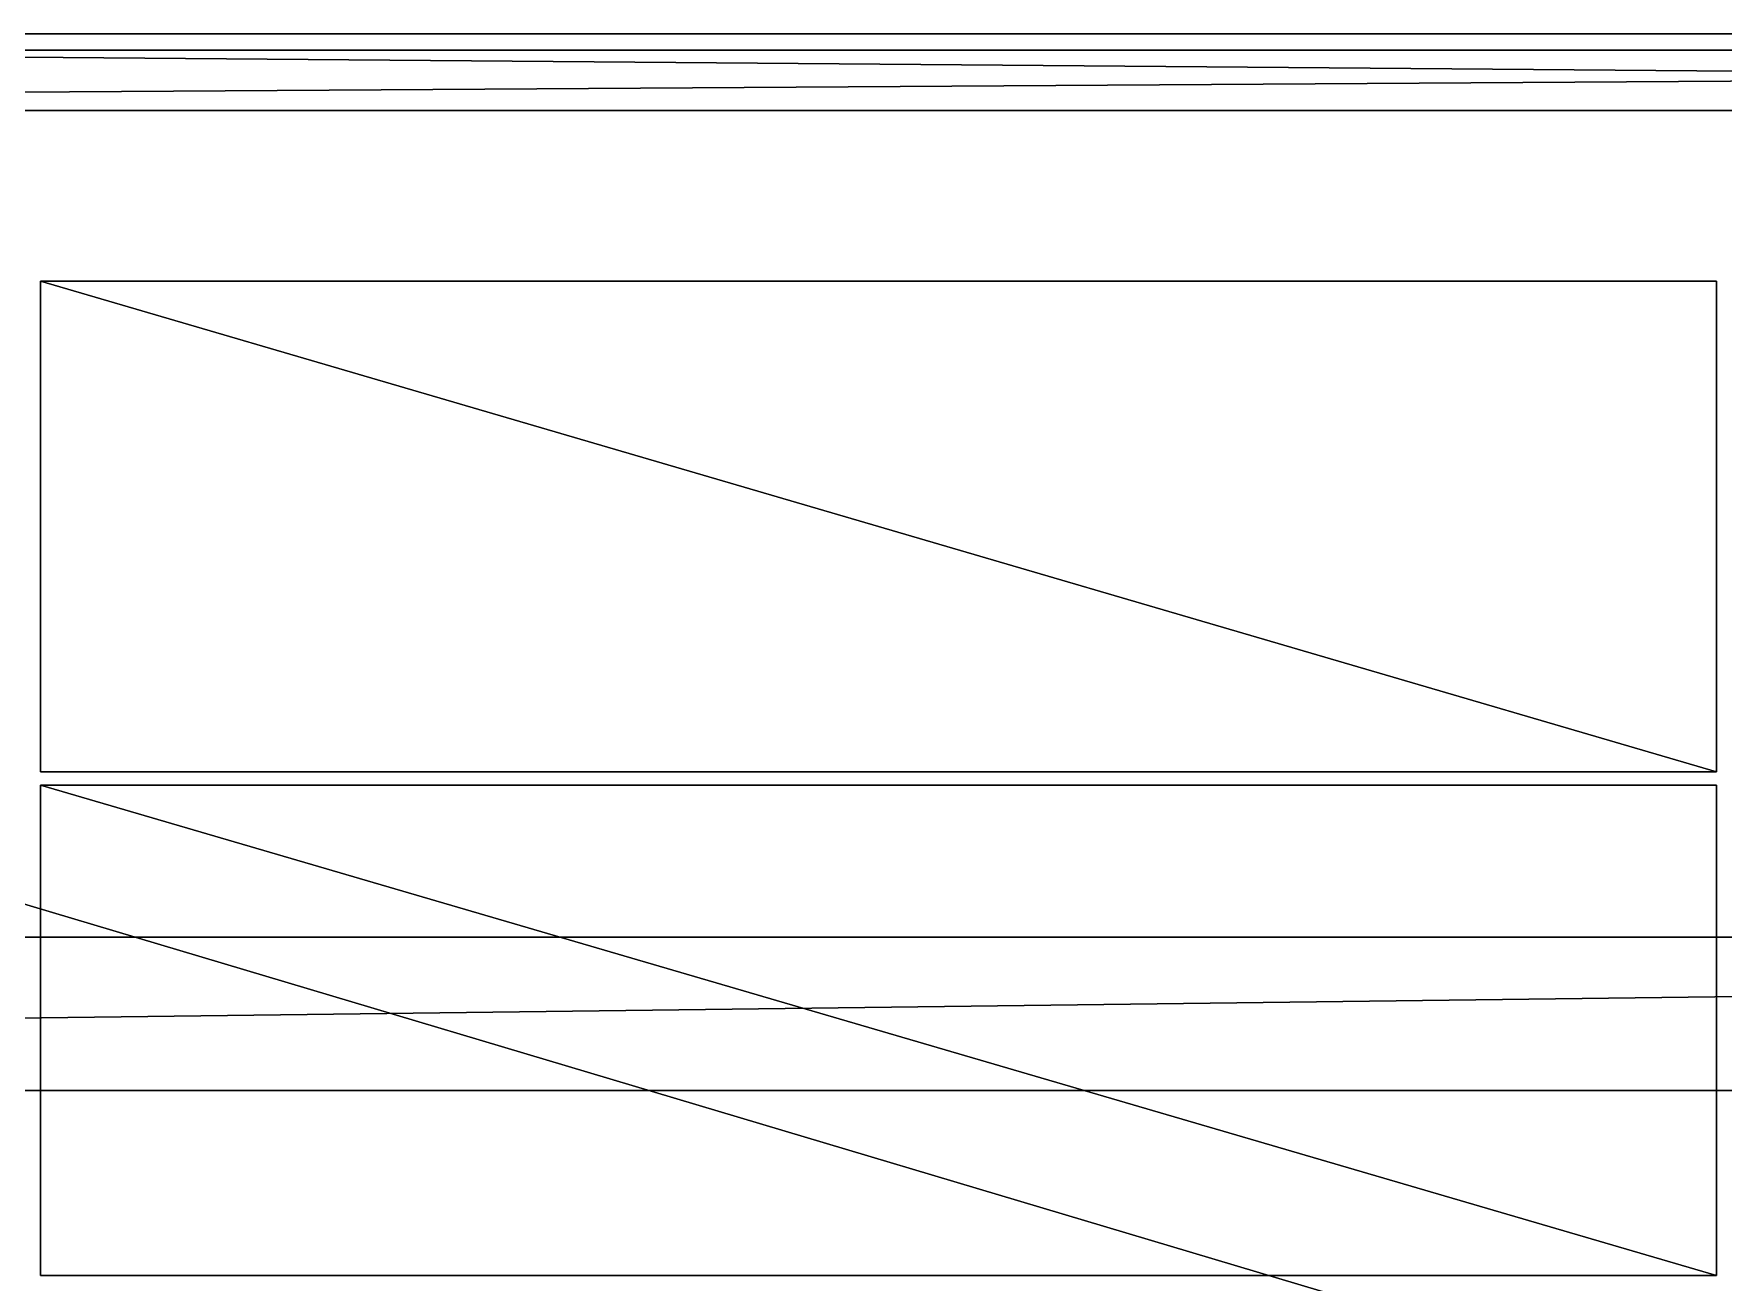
# Model space of a CAD drawing. Header units: millimetres. Extents: x -2700 to 8540, y -1280 to 1295.
# Drawn here: x 2582 to 4125, y 155 to 1295 of the extents above; entities that cross this region are included whole.
import ezdxf

# ---------------------------------------------------------------- set-up
doc = ezdxf.new("R2010")
doc.units = ezdxf.units.MM

msp = doc.modelspace()

# ---------------------------------------------------------------- linework, layer by layer
at = {"layer": 'CAD_75LAB'}
for points in [[(8540, 1295, 1180), (-40, 1295, 1180), (-40, 1295, 1250)], [(8540, 1295, 1250), (8540, 1295, 1180), (-40, 1295, 1250)], [(8540, 1225, 1180), (-40, 1225, 1180), (-40, 1295, 1180)], [(8540, 1295, 1180), (8540, 1225, 1180), (-40, 1295, 1180)], [(8540, 1225, 1250), (-40, 1295, 1250), (-40, 1225, 1250)], [(8540, 1295, 1250), (-40, 1295, 1250), (8540, 1225, 1250)], [(8540, 1280, 1090), (-40, 1280, 1090), (-40, 1280, 1180)], [(8540, 1280, 1180), (8540, 1280, 1090), (-40, 1280, 1180)], [(8540, -1280, 1090), (-40, -1280, 1090), (-40, 1280, 1090)], [(8540, 1280, 1090), (8540, -1280, 1090), (-40, 1280, 1090)], [(8540, -1280, 1180), (-40, 1280, 1180), (-40, -1280, 1180)], [(8540, 1280, 1180), (-40, 1280, 1180), (8540, -1280, 1180)], [(8540, 1280, 3775), (8540, 1280, 3720), (-40, 1280, 3720)], [(8540, 1280, 3775), (-40, 1280, 3720), (-40, 1280, 3775)], [(8540, 1280, 3720), (-40, 1225, 3720), (-40, 1280, 3720)], [(8540, 1280, 3720), (8540, 1225, 3720), (-40, 1225, 3720)], [(8540, 1280, 3775), (-40, 1280, 3775), (-40, 1225, 3775)], [(8540, 1280, 3775), (-40, 1225, 3775), (8540, 1225, 3775)], [(8540, 1225, 3775), (-40, 1225, 3720), (8540, 1225, 3720)], [(8540, 1225, 3775), (-40, 1225, 3775), (-40, 1225, 3720)], [(8540, 1225, 1180), (-40, 1225, 1250), (-40, 1225, 1180)], [(8540, 1225, 1250), (-40, 1225, 1250), (8540, 1225, 1180)], [(2588, 621, 1183), (2588, 1069, 1297), (2588, 1069, 1183)], [(2588, 621, 1297), (2588, 1069, 1297), (2588, 621, 1183)], [(4119, 1069, 1297), (4119, 1069, 1183), (2588, 1069, 1183)], [(4119, 1069, 1297), (2588, 1069, 1183), (2588, 1069, 1297)], [(4119, 621, 1183), (2588, 621, 1183), (2588, 1069, 1183)], [(4119, 1069, 1183), (4119, 621, 1183), (2588, 1069, 1183)], [(4119, 621, 1297), (2588, 1069, 1297), (2588, 621, 1297)], [(4119, 1069, 1297), (2588, 1069, 1297), (4119, 621, 1297)], [(2588, 621, 1303), (2588, 1069, 1417), (2588, 1069, 1303)], [(2588, 621, 1417), (2588, 1069, 1417), (2588, 621, 1303)], [(4119, 1069, 1417), (4119, 1069, 1303), (2588, 1069, 1303)], [(4119, 1069, 1417), (2588, 1069, 1303), (2588, 1069, 1417)], [(4119, 621, 1303), (2588, 621, 1303), (2588, 1069, 1303)], [(4119, 1069, 1303), (4119, 621, 1303), (2588, 1069, 1303)], [(4119, 621, 1417), (2588, 1069, 1417), (2588, 621, 1417)], [(4119, 1069, 1417), (2588, 1069, 1417), (4119, 621, 1417)], [(2588, 621, 1423), (2588, 1069, 1537), (2588, 1069, 1423)], [(2588, 621, 1537), (2588, 1069, 1537), (2588, 621, 1423)], [(4119, 1069, 1537), (4119, 1069, 1423), (2588, 1069, 1423)], [(4119, 1069, 1537), (2588, 1069, 1423), (2588, 1069, 1537)], [(4119, 621, 1423), (2588, 621, 1423), (2588, 1069, 1423)], [(4119, 1069, 1423), (4119, 621, 1423), (2588, 1069, 1423)], [(4119, 621, 1537), (2588, 1069, 1537), (2588, 621, 1537)], [(4119, 1069, 1537), (2588, 1069, 1537), (4119, 621, 1537)], [(2588, 621, 1543), (2588, 1069, 1657), (2588, 1069, 1543)], [(2588, 621, 1657), (2588, 1069, 1657), (2588, 621, 1543)], [(4119, 1069, 1657), (4119, 1069, 1543), (2588, 1069, 1543)], [(4119, 1069, 1657), (2588, 1069, 1543), (2588, 1069, 1657)], [(4119, 621, 1543), (2588, 621, 1543), (2588, 1069, 1543)], [(4119, 1069, 1543), (4119, 621, 1543), (2588, 1069, 1543)], [(4119, 621, 1657), (2588, 1069, 1657), (2588, 621, 1657)], [(4119, 1069, 1657), (2588, 1069, 1657), (4119, 621, 1657)], [(2588, 621, 1663), (2588, 1069, 1777), (2588, 1069, 1663)], [(2588, 621, 1777), (2588, 1069, 1777), (2588, 621, 1663)], [(4119, 1069, 1777), (4119, 1069, 1663), (2588, 1069, 1663)], [(4119, 1069, 1777), (2588, 1069, 1663), (2588, 1069, 1777)], [(4119, 621, 1663), (2588, 621, 1663), (2588, 1069, 1663)], [(4119, 1069, 1663), (4119, 621, 1663), (2588, 1069, 1663)], [(4119, 621, 1777), (2588, 1069, 1777), (2588, 621, 1777)], [(4119, 1069, 1777), (2588, 1069, 1777), (4119, 621, 1777)], [(2588, 621, 1783), (2588, 1069, 1897), (2588, 1069, 1783)], [(2588, 621, 1897), (2588, 1069, 1897), (2588, 621, 1783)], [(4119, 1069, 1897), (4119, 1069, 1783), (2588, 1069, 1783)], [(4119, 1069, 1897), (2588, 1069, 1783), (2588, 1069, 1897)], [(4119, 621, 1783), (2588, 621, 1783), (2588, 1069, 1783)], [(4119, 1069, 1783), (4119, 621, 1783), (2588, 1069, 1783)], [(4119, 621, 1897), (2588, 1069, 1897), (2588, 621, 1897)], [(4119, 1069, 1897), (2588, 1069, 1897), (4119, 621, 1897)], [(2588, 621, 1903), (2588, 1069, 2017), (2588, 1069, 1903)], [(2588, 621, 2017), (2588, 1069, 2017), (2588, 621, 1903)], [(4119, 1069, 2017), (4119, 1069, 1903), (2588, 1069, 1903)], [(4119, 1069, 2017), (2588, 1069, 1903), (2588, 1069, 2017)], [(4119, 621, 1903), (2588, 621, 1903), (2588, 1069, 1903)], [(4119, 1069, 1903), (4119, 621, 1903), (2588, 1069, 1903)], [(4119, 621, 2017), (2588, 1069, 2017), (2588, 621, 2017)], [(4119, 1069, 2017), (2588, 1069, 2017), (4119, 621, 2017)], [(2588, 621, 2023), (2588, 1069, 2137), (2588, 1069, 2023)], [(2588, 621, 2137), (2588, 1069, 2137), (2588, 621, 2023)], [(4119, 1069, 2137), (4119, 1069, 2023), (2588, 1069, 2023)], [(4119, 1069, 2137), (2588, 1069, 2023), (2588, 1069, 2137)], [(4119, 621, 2023), (2588, 621, 2023), (2588, 1069, 2023)], [(4119, 1069, 2023), (4119, 621, 2023), (2588, 1069, 2023)], [(4119, 621, 2137), (2588, 1069, 2137), (2588, 621, 2137)], [(4119, 1069, 2137), (2588, 1069, 2137), (4119, 621, 2137)], [(2588, 621, 2143), (2588, 1069, 2257), (2588, 1069, 2143)], [(2588, 621, 2257), (2588, 1069, 2257), (2588, 621, 2143)], [(4119, 1069, 2257), (4119, 1069, 2143), (2588, 1069, 2143)], [(4119, 1069, 2257), (2588, 1069, 2143), (2588, 1069, 2257)], [(4119, 621, 2143), (2588, 621, 2143), (2588, 1069, 2143)], [(4119, 1069, 2143), (4119, 621, 2143), (2588, 1069, 2143)], [(4119, 621, 2257), (2588, 1069, 2257), (2588, 621, 2257)], [(4119, 1069, 2257), (2588, 1069, 2257), (4119, 621, 2257)], [(2588, 621, 2263), (2588, 1069, 2377), (2588, 1069, 2263)], [(2588, 621, 2377), (2588, 1069, 2377), (2588, 621, 2263)], [(4119, 1069, 2377), (4119, 1069, 2263), (2588, 1069, 2263)], [(4119, 1069, 2377), (2588, 1069, 2263), (2588, 1069, 2377)], [(4119, 621, 2263), (2588, 621, 2263), (2588, 1069, 2263)], [(4119, 1069, 2263), (4119, 621, 2263), (2588, 1069, 2263)], [(4119, 621, 2377), (2588, 1069, 2377), (2588, 621, 2377)], [(4119, 1069, 2377), (2588, 1069, 2377), (4119, 621, 2377)], [(2588, 621, 2383), (2588, 1069, 2497), (2588, 1069, 2383)], [(2588, 621, 2497), (2588, 1069, 2497), (2588, 621, 2383)], [(4119, 1069, 2497), (4119, 1069, 2383), (2588, 1069, 2383)], [(4119, 1069, 2497), (2588, 1069, 2383), (2588, 1069, 2497)], [(4119, 621, 2383), (2588, 621, 2383), (2588, 1069, 2383)], [(4119, 1069, 2383), (4119, 621, 2383), (2588, 1069, 2383)], [(4119, 621, 2497), (2588, 1069, 2497), (2588, 621, 2497)], [(4119, 1069, 2497), (2588, 1069, 2497), (4119, 621, 2497)], [(2588, 621, 2503), (2588, 1069, 2617), (2588, 1069, 2503)], [(2588, 621, 2617), (2588, 1069, 2617), (2588, 621, 2503)], [(4119, 1069, 2617), (4119, 1069, 2503), (2588, 1069, 2503)], [(4119, 1069, 2617), (2588, 1069, 2503), (2588, 1069, 2617)], [(4119, 621, 2503), (2588, 621, 2503), (2588, 1069, 2503)], [(4119, 1069, 2503), (4119, 621, 2503), (2588, 1069, 2503)], [(4119, 621, 2617), (2588, 1069, 2617), (2588, 621, 2617)], [(4119, 1069, 2617), (2588, 1069, 2617), (4119, 621, 2617)], [(2588, 621, 2623), (2588, 1069, 2737), (2588, 1069, 2623)], [(2588, 621, 2737), (2588, 1069, 2737), (2588, 621, 2623)], [(4119, 1069, 2737), (4119, 1069, 2623), (2588, 1069, 2623)], [(4119, 1069, 2737), (2588, 1069, 2623), (2588, 1069, 2737)], [(4119, 621, 2623), (2588, 621, 2623), (2588, 1069, 2623)], [(4119, 1069, 2623), (4119, 621, 2623), (2588, 1069, 2623)], [(4119, 621, 2737), (2588, 1069, 2737), (2588, 621, 2737)], [(4119, 1069, 2737), (2588, 1069, 2737), (4119, 621, 2737)], [(2588, 621, 2743), (2588, 1069, 2857), (2588, 1069, 2743)], [(2588, 621, 2857), (2588, 1069, 2857), (2588, 621, 2743)], [(4119, 1069, 2857), (4119, 1069, 2743), (2588, 1069, 2743)], [(4119, 1069, 2857), (2588, 1069, 2743), (2588, 1069, 2857)], [(4119, 621, 2743), (2588, 621, 2743), (2588, 1069, 2743)], [(4119, 1069, 2743), (4119, 621, 2743), (2588, 1069, 2743)], [(4119, 621, 2857), (2588, 1069, 2857), (2588, 621, 2857)], [(4119, 1069, 2857), (2588, 1069, 2857), (4119, 621, 2857)], [(2588, 621, 2863), (2588, 1069, 2977), (2588, 1069, 2863)], [(2588, 621, 2977), (2588, 1069, 2977), (2588, 621, 2863)], [(4119, 1069, 2977), (4119, 1069, 2863), (2588, 1069, 2863)], [(4119, 1069, 2977), (2588, 1069, 2863), (2588, 1069, 2977)], [(4119, 621, 2863), (2588, 621, 2863), (2588, 1069, 2863)], [(4119, 1069, 2863), (4119, 621, 2863), (2588, 1069, 2863)], [(4119, 621, 2977), (2588, 1069, 2977), (2588, 621, 2977)], [(4119, 1069, 2977), (2588, 1069, 2977), (4119, 621, 2977)], [(2588, 621, 2983), (2588, 1069, 3097), (2588, 1069, 2983)], [(2588, 621, 3097), (2588, 1069, 3097), (2588, 621, 2983)], [(4119, 1069, 3097), (4119, 1069, 2983), (2588, 1069, 2983)], [(4119, 1069, 3097), (2588, 1069, 2983), (2588, 1069, 3097)], [(4119, 621, 2983), (2588, 621, 2983), (2588, 1069, 2983)], [(4119, 1069, 2983), (4119, 621, 2983), (2588, 1069, 2983)], [(4119, 621, 3097), (2588, 1069, 3097), (2588, 621, 3097)], [(4119, 1069, 3097), (2588, 1069, 3097), (4119, 621, 3097)], [(2588, 621, 3103), (2588, 1069, 3217), (2588, 1069, 3103)], [(2588, 621, 3217), (2588, 1069, 3217), (2588, 621, 3103)], [(4119, 1069, 3217), (4119, 1069, 3103), (2588, 1069, 3103)], [(4119, 1069, 3217), (2588, 1069, 3103), (2588, 1069, 3217)], [(4119, 621, 3103), (2588, 621, 3103), (2588, 1069, 3103)], [(4119, 1069, 3103), (4119, 621, 3103), (2588, 1069, 3103)], [(4119, 621, 3217), (2588, 1069, 3217), (2588, 621, 3217)], [(4119, 1069, 3217), (2588, 1069, 3217), (4119, 621, 3217)], [(2588, 621, 3223), (2588, 1069, 3337), (2588, 1069, 3223)], [(2588, 621, 3337), (2588, 1069, 3337), (2588, 621, 3223)], [(4119, 1069, 3337), (4119, 1069, 3223), (2588, 1069, 3223)], [(4119, 1069, 3337), (2588, 1069, 3223), (2588, 1069, 3337)], [(4119, 621, 3223), (2588, 621, 3223), (2588, 1069, 3223)], [(4119, 1069, 3223), (4119, 621, 3223), (2588, 1069, 3223)], [(4119, 621, 3337), (2588, 1069, 3337), (2588, 621, 3337)], [(4119, 1069, 3337), (2588, 1069, 3337), (4119, 621, 3337)], [(2588, 621, 3343), (2588, 1069, 3457), (2588, 1069, 3343)], [(2588, 621, 3457), (2588, 1069, 3457), (2588, 621, 3343)], [(4119, 1069, 3457), (4119, 1069, 3343), (2588, 1069, 3343)], [(4119, 1069, 3457), (2588, 1069, 3343), (2588, 1069, 3457)], [(4119, 621, 3343), (2588, 621, 3343), (2588, 1069, 3343)], [(4119, 1069, 3343), (4119, 621, 3343), (2588, 1069, 3343)], [(4119, 621, 3457), (2588, 1069, 3457), (2588, 621, 3457)], [(4119, 1069, 3457), (2588, 1069, 3457), (4119, 621, 3457)], [(2588, 621, 3463), (2588, 1069, 3577), (2588, 1069, 3463)], [(2588, 621, 3577), (2588, 1069, 3577), (2588, 621, 3463)], [(4119, 1069, 3577), (4119, 1069, 3463), (2588, 1069, 3463)], [(4119, 1069, 3577), (2588, 1069, 3463), (2588, 1069, 3577)], [(4119, 621, 3463), (2588, 621, 3463), (2588, 1069, 3463)], [(4119, 1069, 3463), (4119, 621, 3463), (2588, 1069, 3463)], [(4119, 621, 3577), (2588, 1069, 3577), (2588, 621, 3577)], [(4119, 1069, 3577), (2588, 1069, 3577), (4119, 621, 3577)], [(4119, 621, 1183), (4119, 1069, 1183), (4119, 1069, 1297)], [(4119, 621, 1297), (4119, 621, 1183), (4119, 1069, 1297)], [(4119, 621, 1303), (4119, 1069, 1303), (4119, 1069, 1417)], [(4119, 621, 1417), (4119, 621, 1303), (4119, 1069, 1417)], [(4119, 621, 1423), (4119, 1069, 1423), (4119, 1069, 1537)], [(4119, 621, 1537), (4119, 621, 1423), (4119, 1069, 1537)], [(4119, 621, 1543), (4119, 1069, 1543), (4119, 1069, 1657)], [(4119, 621, 1657), (4119, 621, 1543), (4119, 1069, 1657)], [(4119, 621, 1663), (4119, 1069, 1663), (4119, 1069, 1777)], [(4119, 621, 1777), (4119, 621, 1663), (4119, 1069, 1777)], [(4119, 621, 1783), (4119, 1069, 1783), (4119, 1069, 1897)], [(4119, 621, 1897), (4119, 621, 1783), (4119, 1069, 1897)], [(4119, 621, 1903), (4119, 1069, 1903), (4119, 1069, 2017)], [(4119, 621, 2017), (4119, 621, 1903), (4119, 1069, 2017)], [(4119, 621, 2023), (4119, 1069, 2023), (4119, 1069, 2137)], [(4119, 621, 2137), (4119, 621, 2023), (4119, 1069, 2137)], [(4119, 621, 2143), (4119, 1069, 2143), (4119, 1069, 2257)], [(4119, 621, 2257), (4119, 621, 2143), (4119, 1069, 2257)], [(4119, 621, 2263), (4119, 1069, 2263), (4119, 1069, 2377)], [(4119, 621, 2377), (4119, 621, 2263), (4119, 1069, 2377)], [(4119, 621, 2383), (4119, 1069, 2383), (4119, 1069, 2497)], [(4119, 621, 2497), (4119, 621, 2383), (4119, 1069, 2497)], [(4119, 621, 2503), (4119, 1069, 2503), (4119, 1069, 2617)], [(4119, 621, 2617), (4119, 621, 2503), (4119, 1069, 2617)], [(4119, 621, 2623), (4119, 1069, 2623), (4119, 1069, 2737)], [(4119, 621, 2737), (4119, 621, 2623), (4119, 1069, 2737)], [(4119, 621, 2743), (4119, 1069, 2743), (4119, 1069, 2857)], [(4119, 621, 2857), (4119, 621, 2743), (4119, 1069, 2857)], [(4119, 621, 2863), (4119, 1069, 2863), (4119, 1069, 2977)], [(4119, 621, 2977), (4119, 621, 2863), (4119, 1069, 2977)], [(4119, 621, 2983), (4119, 1069, 2983), (4119, 1069, 3097)], [(4119, 621, 3097), (4119, 621, 2983), (4119, 1069, 3097)], [(4119, 621, 3103), (4119, 1069, 3103), (4119, 1069, 3217)], [(4119, 621, 3217), (4119, 621, 3103), (4119, 1069, 3217)], [(4119, 621, 3223), (4119, 1069, 3223), (4119, 1069, 3337)], [(4119, 621, 3337), (4119, 621, 3223), (4119, 1069, 3337)], [(4119, 621, 3343), (4119, 1069, 3343), (4119, 1069, 3457)], [(4119, 621, 3457), (4119, 621, 3343), (4119, 1069, 3457)], [(4119, 621, 3463), (4119, 1069, 3463), (4119, 1069, 3577)], [(4119, 621, 3577), (4119, 621, 3463), (4119, 1069, 3577)], [(4119, 621, 1297), (2588, 621, 1183), (4119, 621, 1183)], [(4119, 621, 1297), (2588, 621, 1297), (2588, 621, 1183)], [(4119, 621, 1417), (2588, 621, 1303), (4119, 621, 1303)], [(4119, 621, 1417), (2588, 621, 1417), (2588, 621, 1303)], [(4119, 621, 1537), (2588, 621, 1423), (4119, 621, 1423)], [(4119, 621, 1537), (2588, 621, 1537), (2588, 621, 1423)], [(4119, 621, 1657), (2588, 621, 1543), (4119, 621, 1543)], [(4119, 621, 1657), (2588, 621, 1657), (2588, 621, 1543)], [(4119, 621, 1777), (2588, 621, 1663), (4119, 621, 1663)], [(4119, 621, 1777), (2588, 621, 1777), (2588, 621, 1663)], [(4119, 621, 1897), (2588, 621, 1783), (4119, 621, 1783)], [(4119, 621, 1897), (2588, 621, 1897), (2588, 621, 1783)], [(4119, 621, 2017), (2588, 621, 1903), (4119, 621, 1903)], [(4119, 621, 2017), (2588, 621, 2017), (2588, 621, 1903)], [(4119, 621, 2137), (2588, 621, 2023), (4119, 621, 2023)], [(4119, 621, 2137), (2588, 621, 2137), (2588, 621, 2023)], [(4119, 621, 2257), (2588, 621, 2143), (4119, 621, 2143)], [(4119, 621, 2257), (2588, 621, 2257), (2588, 621, 2143)], [(4119, 621, 2377), (2588, 621, 2263), (4119, 621, 2263)], [(4119, 621, 2377), (2588, 621, 2377), (2588, 621, 2263)], [(4119, 621, 2497), (2588, 621, 2383), (4119, 621, 2383)], [(4119, 621, 2497), (2588, 621, 2497), (2588, 621, 2383)], [(4119, 621, 2617), (2588, 621, 2503), (4119, 621, 2503)], [(4119, 621, 2617), (2588, 621, 2617), (2588, 621, 2503)], [(4119, 621, 2737), (2588, 621, 2623), (4119, 621, 2623)], [(4119, 621, 2737), (2588, 621, 2737), (2588, 621, 2623)], [(4119, 621, 2857), (2588, 621, 2743), (4119, 621, 2743)], [(4119, 621, 2857), (2588, 621, 2857), (2588, 621, 2743)], [(4119, 621, 2977), (2588, 621, 2863), (4119, 621, 2863)], [(4119, 621, 2977), (2588, 621, 2977), (2588, 621, 2863)], [(4119, 621, 3097), (2588, 621, 2983), (4119, 621, 2983)], [(4119, 621, 3097), (2588, 621, 3097), (2588, 621, 2983)], [(4119, 621, 3217), (2588, 621, 3103), (4119, 621, 3103)], [(4119, 621, 3217), (2588, 621, 3217), (2588, 621, 3103)], [(4119, 621, 3337), (2588, 621, 3223), (4119, 621, 3223)], [(4119, 621, 3337), (2588, 621, 3337), (2588, 621, 3223)], [(4119, 621, 3457), (2588, 621, 3343), (4119, 621, 3343)], [(4119, 621, 3457), (2588, 621, 3457), (2588, 621, 3343)], [(4119, 621, 3577), (2588, 621, 3463), (4119, 621, 3463)], [(4119, 621, 3577), (2588, 621, 3577), (2588, 621, 3463)], [(2588, 161, 1183), (2588, 609, 1297), (2588, 609, 1183)], [(2588, 161, 1297), (2588, 609, 1297), (2588, 161, 1183)], [(4119, 609, 1297), (4119, 609, 1183), (2588, 609, 1183)], [(4119, 609, 1297), (2588, 609, 1183), (2588, 609, 1297)], [(4119, 161, 1183), (2588, 161, 1183), (2588, 609, 1183)], [(4119, 609, 1183), (4119, 161, 1183), (2588, 609, 1183)], [(4119, 161, 1297), (2588, 609, 1297), (2588, 161, 1297)], [(4119, 609, 1297), (2588, 609, 1297), (4119, 161, 1297)], [(2588, 161, 1303), (2588, 609, 1417), (2588, 609, 1303)], [(2588, 161, 1417), (2588, 609, 1417), (2588, 161, 1303)], [(4119, 609, 1417), (4119, 609, 1303), (2588, 609, 1303)], [(4119, 609, 1417), (2588, 609, 1303), (2588, 609, 1417)], [(4119, 161, 1303), (2588, 161, 1303), (2588, 609, 1303)], [(4119, 609, 1303), (4119, 161, 1303), (2588, 609, 1303)], [(4119, 161, 1417), (2588, 609, 1417), (2588, 161, 1417)], [(4119, 609, 1417), (2588, 609, 1417), (4119, 161, 1417)], [(2588, 161, 1423), (2588, 609, 1537), (2588, 609, 1423)], [(2588, 161, 1537), (2588, 609, 1537), (2588, 161, 1423)], [(4119, 609, 1537), (4119, 609, 1423), (2588, 609, 1423)], [(4119, 609, 1537), (2588, 609, 1423), (2588, 609, 1537)], [(4119, 161, 1423), (2588, 161, 1423), (2588, 609, 1423)], [(4119, 609, 1423), (4119, 161, 1423), (2588, 609, 1423)], [(4119, 161, 1537), (2588, 609, 1537), (2588, 161, 1537)], [(4119, 609, 1537), (2588, 609, 1537), (4119, 161, 1537)], [(2588, 161, 1543), (2588, 609, 1657), (2588, 609, 1543)], [(2588, 161, 1657), (2588, 609, 1657), (2588, 161, 1543)], [(4119, 609, 1657), (4119, 609, 1543), (2588, 609, 1543)], [(4119, 609, 1657), (2588, 609, 1543), (2588, 609, 1657)], [(4119, 161, 1543), (2588, 161, 1543), (2588, 609, 1543)], [(4119, 609, 1543), (4119, 161, 1543), (2588, 609, 1543)], [(4119, 161, 1657), (2588, 609, 1657), (2588, 161, 1657)], [(4119, 609, 1657), (2588, 609, 1657), (4119, 161, 1657)], [(2588, 161, 1663), (2588, 609, 1777), (2588, 609, 1663)], [(2588, 161, 1777), (2588, 609, 1777), (2588, 161, 1663)], [(4119, 609, 1777), (4119, 609, 1663), (2588, 609, 1663)], [(4119, 609, 1777), (2588, 609, 1663), (2588, 609, 1777)], [(4119, 161, 1663), (2588, 161, 1663), (2588, 609, 1663)], [(4119, 609, 1663), (4119, 161, 1663), (2588, 609, 1663)], [(4119, 161, 1777), (2588, 609, 1777), (2588, 161, 1777)], [(4119, 609, 1777), (2588, 609, 1777), (4119, 161, 1777)], [(2588, 161, 1783), (2588, 609, 1897), (2588, 609, 1783)], [(2588, 161, 1897), (2588, 609, 1897), (2588, 161, 1783)], [(4119, 609, 1897), (4119, 609, 1783), (2588, 609, 1783)], [(4119, 609, 1897), (2588, 609, 1783), (2588, 609, 1897)], [(4119, 161, 1783), (2588, 161, 1783), (2588, 609, 1783)], [(4119, 609, 1783), (4119, 161, 1783), (2588, 609, 1783)], [(4119, 161, 1897), (2588, 609, 1897), (2588, 161, 1897)], [(4119, 609, 1897), (2588, 609, 1897), (4119, 161, 1897)], [(2588, 161, 1903), (2588, 609, 2017), (2588, 609, 1903)], [(2588, 161, 2017), (2588, 609, 2017), (2588, 161, 1903)], [(4119, 609, 2017), (4119, 609, 1903), (2588, 609, 1903)], [(4119, 609, 2017), (2588, 609, 1903), (2588, 609, 2017)], [(4119, 161, 1903), (2588, 161, 1903), (2588, 609, 1903)], [(4119, 609, 1903), (4119, 161, 1903), (2588, 609, 1903)], [(4119, 161, 2017), (2588, 609, 2017), (2588, 161, 2017)], [(4119, 609, 2017), (2588, 609, 2017), (4119, 161, 2017)], [(2588, 161, 2023), (2588, 609, 2137), (2588, 609, 2023)], [(2588, 161, 2137), (2588, 609, 2137), (2588, 161, 2023)], [(4119, 609, 2137), (4119, 609, 2023), (2588, 609, 2023)], [(4119, 609, 2137), (2588, 609, 2023), (2588, 609, 2137)], [(4119, 161, 2023), (2588, 161, 2023), (2588, 609, 2023)], [(4119, 609, 2023), (4119, 161, 2023), (2588, 609, 2023)], [(4119, 161, 2137), (2588, 609, 2137), (2588, 161, 2137)], [(4119, 609, 2137), (2588, 609, 2137), (4119, 161, 2137)], [(2588, 161, 2143), (2588, 609, 2257), (2588, 609, 2143)], [(2588, 161, 2257), (2588, 609, 2257), (2588, 161, 2143)], [(4119, 609, 2257), (4119, 609, 2143), (2588, 609, 2143)], [(4119, 609, 2257), (2588, 609, 2143), (2588, 609, 2257)], [(4119, 161, 2143), (2588, 161, 2143), (2588, 609, 2143)], [(4119, 609, 2143), (4119, 161, 2143), (2588, 609, 2143)], [(4119, 161, 2257), (2588, 609, 2257), (2588, 161, 2257)], [(4119, 609, 2257), (2588, 609, 2257), (4119, 161, 2257)], [(2588, 161, 2263), (2588, 609, 2377), (2588, 609, 2263)], [(2588, 161, 2377), (2588, 609, 2377), (2588, 161, 2263)], [(4119, 609, 2377), (4119, 609, 2263), (2588, 609, 2263)], [(4119, 609, 2377), (2588, 609, 2263), (2588, 609, 2377)], [(4119, 161, 2263), (2588, 161, 2263), (2588, 609, 2263)], [(4119, 609, 2263), (4119, 161, 2263), (2588, 609, 2263)], [(4119, 161, 2377), (2588, 609, 2377), (2588, 161, 2377)], [(4119, 609, 2377), (2588, 609, 2377), (4119, 161, 2377)], [(2588, 161, 2383), (2588, 609, 2497), (2588, 609, 2383)], [(2588, 161, 2497), (2588, 609, 2497), (2588, 161, 2383)], [(4119, 609, 2497), (4119, 609, 2383), (2588, 609, 2383)], [(4119, 609, 2497), (2588, 609, 2383), (2588, 609, 2497)], [(4119, 161, 2383), (2588, 161, 2383), (2588, 609, 2383)], [(4119, 609, 2383), (4119, 161, 2383), (2588, 609, 2383)], [(4119, 161, 2497), (2588, 609, 2497), (2588, 161, 2497)], [(4119, 609, 2497), (2588, 609, 2497), (4119, 161, 2497)], [(2588, 161, 2503), (2588, 609, 2617), (2588, 609, 2503)], [(2588, 161, 2617), (2588, 609, 2617), (2588, 161, 2503)], [(4119, 609, 2617), (4119, 609, 2503), (2588, 609, 2503)], [(4119, 609, 2617), (2588, 609, 2503), (2588, 609, 2617)], [(4119, 161, 2503), (2588, 161, 2503), (2588, 609, 2503)], [(4119, 609, 2503), (4119, 161, 2503), (2588, 609, 2503)], [(4119, 161, 2617), (2588, 609, 2617), (2588, 161, 2617)], [(4119, 609, 2617), (2588, 609, 2617), (4119, 161, 2617)], [(2588, 161, 2623), (2588, 609, 2737), (2588, 609, 2623)], [(2588, 161, 2737), (2588, 609, 2737), (2588, 161, 2623)], [(4119, 609, 2737), (4119, 609, 2623), (2588, 609, 2623)], [(4119, 609, 2737), (2588, 609, 2623), (2588, 609, 2737)], [(4119, 161, 2623), (2588, 161, 2623), (2588, 609, 2623)], [(4119, 609, 2623), (4119, 161, 2623), (2588, 609, 2623)], [(4119, 161, 2737), (2588, 609, 2737), (2588, 161, 2737)], [(4119, 609, 2737), (2588, 609, 2737), (4119, 161, 2737)], [(2588, 161, 2743), (2588, 609, 2857), (2588, 609, 2743)], [(2588, 161, 2857), (2588, 609, 2857), (2588, 161, 2743)], [(4119, 609, 2857), (4119, 609, 2743), (2588, 609, 2743)], [(4119, 609, 2857), (2588, 609, 2743), (2588, 609, 2857)], [(4119, 161, 2743), (2588, 161, 2743), (2588, 609, 2743)], [(4119, 609, 2743), (4119, 161, 2743), (2588, 609, 2743)], [(4119, 161, 2857), (2588, 609, 2857), (2588, 161, 2857)], [(4119, 609, 2857), (2588, 609, 2857), (4119, 161, 2857)], [(2588, 161, 2863), (2588, 609, 2977), (2588, 609, 2863)], [(2588, 161, 2977), (2588, 609, 2977), (2588, 161, 2863)], [(4119, 609, 2977), (4119, 609, 2863), (2588, 609, 2863)], [(4119, 609, 2977), (2588, 609, 2863), (2588, 609, 2977)], [(4119, 161, 2863), (2588, 161, 2863), (2588, 609, 2863)], [(4119, 609, 2863), (4119, 161, 2863), (2588, 609, 2863)], [(4119, 161, 2977), (2588, 609, 2977), (2588, 161, 2977)], [(4119, 609, 2977), (2588, 609, 2977), (4119, 161, 2977)], [(2588, 161, 2983), (2588, 609, 3097), (2588, 609, 2983)], [(2588, 161, 3097), (2588, 609, 3097), (2588, 161, 2983)], [(4119, 609, 3097), (4119, 609, 2983), (2588, 609, 2983)], [(4119, 609, 3097), (2588, 609, 2983), (2588, 609, 3097)], [(4119, 161, 2983), (2588, 161, 2983), (2588, 609, 2983)], [(4119, 609, 2983), (4119, 161, 2983), (2588, 609, 2983)], [(4119, 161, 3097), (2588, 609, 3097), (2588, 161, 3097)], [(4119, 609, 3097), (2588, 609, 3097), (4119, 161, 3097)], [(2588, 161, 3103), (2588, 609, 3217), (2588, 609, 3103)], [(2588, 161, 3217), (2588, 609, 3217), (2588, 161, 3103)], [(4119, 609, 3217), (4119, 609, 3103), (2588, 609, 3103)], [(4119, 609, 3217), (2588, 609, 3103), (2588, 609, 3217)], [(4119, 161, 3103), (2588, 161, 3103), (2588, 609, 3103)], [(4119, 609, 3103), (4119, 161, 3103), (2588, 609, 3103)], [(4119, 161, 3217), (2588, 609, 3217), (2588, 161, 3217)], [(4119, 609, 3217), (2588, 609, 3217), (4119, 161, 3217)], [(2588, 161, 3223), (2588, 609, 3337), (2588, 609, 3223)], [(2588, 161, 3337), (2588, 609, 3337), (2588, 161, 3223)], [(4119, 609, 3337), (4119, 609, 3223), (2588, 609, 3223)], [(4119, 609, 3337), (2588, 609, 3223), (2588, 609, 3337)], [(4119, 161, 3223), (2588, 161, 3223), (2588, 609, 3223)], [(4119, 609, 3223), (4119, 161, 3223), (2588, 609, 3223)], [(4119, 161, 3337), (2588, 609, 3337), (2588, 161, 3337)], [(4119, 609, 3337), (2588, 609, 3337), (4119, 161, 3337)], [(2588, 161, 3343), (2588, 609, 3457), (2588, 609, 3343)], [(2588, 161, 3457), (2588, 609, 3457), (2588, 161, 3343)], [(4119, 609, 3457), (4119, 609, 3343), (2588, 609, 3343)], [(4119, 609, 3457), (2588, 609, 3343), (2588, 609, 3457)], [(4119, 161, 3343), (2588, 161, 3343), (2588, 609, 3343)], [(4119, 609, 3343), (4119, 161, 3343), (2588, 609, 3343)], [(4119, 161, 3457), (2588, 609, 3457), (2588, 161, 3457)], [(4119, 609, 3457), (2588, 609, 3457), (4119, 161, 3457)], [(2588, 161, 3463), (2588, 609, 3577), (2588, 609, 3463)], [(2588, 161, 3577), (2588, 609, 3577), (2588, 161, 3463)], [(4119, 609, 3577), (4119, 609, 3463), (2588, 609, 3463)], [(4119, 609, 3577), (2588, 609, 3463), (2588, 609, 3577)], [(4119, 161, 3463), (2588, 161, 3463), (2588, 609, 3463)], [(4119, 609, 3463), (4119, 161, 3463), (2588, 609, 3463)], [(4119, 161, 3577), (2588, 609, 3577), (2588, 161, 3577)], [(4119, 609, 3577), (2588, 609, 3577), (4119, 161, 3577)], [(4119, 161, 1183), (4119, 609, 1183), (4119, 609, 1297)], [(4119, 161, 1297), (4119, 161, 1183), (4119, 609, 1297)], [(4119, 161, 1303), (4119, 609, 1303), (4119, 609, 1417)], [(4119, 161, 1417), (4119, 161, 1303), (4119, 609, 1417)], [(4119, 161, 1423), (4119, 609, 1423), (4119, 609, 1537)], [(4119, 161, 1537), (4119, 161, 1423), (4119, 609, 1537)], [(4119, 161, 1543), (4119, 609, 1543), (4119, 609, 1657)], [(4119, 161, 1657), (4119, 161, 1543), (4119, 609, 1657)], [(4119, 161, 1663), (4119, 609, 1663), (4119, 609, 1777)], [(4119, 161, 1777), (4119, 161, 1663), (4119, 609, 1777)], [(4119, 161, 1783), (4119, 609, 1783), (4119, 609, 1897)], [(4119, 161, 1897), (4119, 161, 1783), (4119, 609, 1897)], [(4119, 161, 1903), (4119, 609, 1903), (4119, 609, 2017)], [(4119, 161, 2017), (4119, 161, 1903), (4119, 609, 2017)], [(4119, 161, 2023), (4119, 609, 2023), (4119, 609, 2137)], [(4119, 161, 2137), (4119, 161, 2023), (4119, 609, 2137)], [(4119, 161, 2143), (4119, 609, 2143), (4119, 609, 2257)], [(4119, 161, 2257), (4119, 161, 2143), (4119, 609, 2257)], [(4119, 161, 2263), (4119, 609, 2263), (4119, 609, 2377)], [(4119, 161, 2377), (4119, 161, 2263), (4119, 609, 2377)], [(4119, 161, 2383), (4119, 609, 2383), (4119, 609, 2497)], [(4119, 161, 2497), (4119, 161, 2383), (4119, 609, 2497)], [(4119, 161, 2503), (4119, 609, 2503), (4119, 609, 2617)], [(4119, 161, 2617), (4119, 161, 2503), (4119, 609, 2617)], [(4119, 161, 2623), (4119, 609, 2623), (4119, 609, 2737)], [(4119, 161, 2737), (4119, 161, 2623), (4119, 609, 2737)], [(4119, 161, 2743), (4119, 609, 2743), (4119, 609, 2857)], [(4119, 161, 2857), (4119, 161, 2743), (4119, 609, 2857)], [(4119, 161, 2863), (4119, 609, 2863), (4119, 609, 2977)], [(4119, 161, 2977), (4119, 161, 2863), (4119, 609, 2977)], [(4119, 161, 2983), (4119, 609, 2983), (4119, 609, 3097)], [(4119, 161, 3097), (4119, 161, 2983), (4119, 609, 3097)], [(4119, 161, 3103), (4119, 609, 3103), (4119, 609, 3217)], [(4119, 161, 3217), (4119, 161, 3103), (4119, 609, 3217)], [(4119, 161, 3223), (4119, 609, 3223), (4119, 609, 3337)], [(4119, 161, 3337), (4119, 161, 3223), (4119, 609, 3337)], [(4119, 161, 3343), (4119, 609, 3343), (4119, 609, 3457)], [(4119, 161, 3457), (4119, 161, 3343), (4119, 609, 3457)], [(4119, 161, 3463), (4119, 609, 3463), (4119, 609, 3577)], [(4119, 161, 3577), (4119, 161, 3463), (4119, 609, 3577)], [(8460, 470, 840), (-2700, 470, 840), (-2700, 470, 1090)], [(8460, 470, 1090), (8460, 470, 840), (-2700, 470, 1090)], [(8460, 470, 840), (-2700, 330, 840), (-2700, 470, 840)], [(8460, 470, 840), (8460, 330, 840), (-2700, 330, 840)], [(8460, 470, 1090), (-2700, 470, 1090), (-2700, 330, 1090)], [(8460, 470, 1090), (-2700, 330, 1090), (8460, 330, 1090)], [(8460, 330, 840), (-2700, 330, 1090), (-2700, 330, 840)], [(8460, 330, 1090), (-2700, 330, 1090), (8460, 330, 840)], [(4119, 161, 1297), (2588, 161, 1183), (4119, 161, 1183)], [(4119, 161, 1297), (2588, 161, 1297), (2588, 161, 1183)], [(4119, 161, 1417), (2588, 161, 1303), (4119, 161, 1303)], [(4119, 161, 1417), (2588, 161, 1417), (2588, 161, 1303)], [(4119, 161, 1537), (2588, 161, 1423), (4119, 161, 1423)], [(4119, 161, 1537), (2588, 161, 1537), (2588, 161, 1423)], [(4119, 161, 1657), (2588, 161, 1543), (4119, 161, 1543)], [(4119, 161, 1657), (2588, 161, 1657), (2588, 161, 1543)], [(4119, 161, 1777), (2588, 161, 1663), (4119, 161, 1663)], [(4119, 161, 1777), (2588, 161, 1777), (2588, 161, 1663)], [(4119, 161, 1897), (2588, 161, 1783), (4119, 161, 1783)], [(4119, 161, 1897), (2588, 161, 1897), (2588, 161, 1783)], [(4119, 161, 2017), (2588, 161, 1903), (4119, 161, 1903)], [(4119, 161, 2017), (2588, 161, 2017), (2588, 161, 1903)], [(4119, 161, 2137), (2588, 161, 2023), (4119, 161, 2023)], [(4119, 161, 2137), (2588, 161, 2137), (2588, 161, 2023)], [(4119, 161, 2257), (2588, 161, 2143), (4119, 161, 2143)], [(4119, 161, 2257), (2588, 161, 2257), (2588, 161, 2143)], [(4119, 161, 2377), (2588, 161, 2263), (4119, 161, 2263)], [(4119, 161, 2377), (2588, 161, 2377), (2588, 161, 2263)], [(4119, 161, 2497), (2588, 161, 2383), (4119, 161, 2383)], [(4119, 161, 2497), (2588, 161, 2497), (2588, 161, 2383)], [(4119, 161, 2617), (2588, 161, 2503), (4119, 161, 2503)], [(4119, 161, 2617), (2588, 161, 2617), (2588, 161, 2503)], [(4119, 161, 2737), (2588, 161, 2623), (4119, 161, 2623)], [(4119, 161, 2737), (2588, 161, 2737), (2588, 161, 2623)], [(4119, 161, 2857), (2588, 161, 2743), (4119, 161, 2743)], [(4119, 161, 2857), (2588, 161, 2857), (2588, 161, 2743)], [(4119, 161, 2977), (2588, 161, 2863), (4119, 161, 2863)], [(4119, 161, 2977), (2588, 161, 2977), (2588, 161, 2863)], [(4119, 161, 3097), (2588, 161, 2983), (4119, 161, 2983)], [(4119, 161, 3097), (2588, 161, 3097), (2588, 161, 2983)], [(4119, 161, 3217), (2588, 161, 3103), (4119, 161, 3103)], [(4119, 161, 3217), (2588, 161, 3217), (2588, 161, 3103)], [(4119, 161, 3337), (2588, 161, 3223), (4119, 161, 3223)], [(4119, 161, 3337), (2588, 161, 3337), (2588, 161, 3223)], [(4119, 161, 3457), (2588, 161, 3343), (4119, 161, 3343)], [(4119, 161, 3457), (2588, 161, 3457), (2588, 161, 3343)], [(4119, 161, 3577), (2588, 161, 3463), (4119, 161, 3463)], [(4119, 161, 3577), (2588, 161, 3577), (2588, 161, 3463)]]:
    msp.add_3dface(points, dxfattribs=at)

doc.saveas('drawing.dxf')
